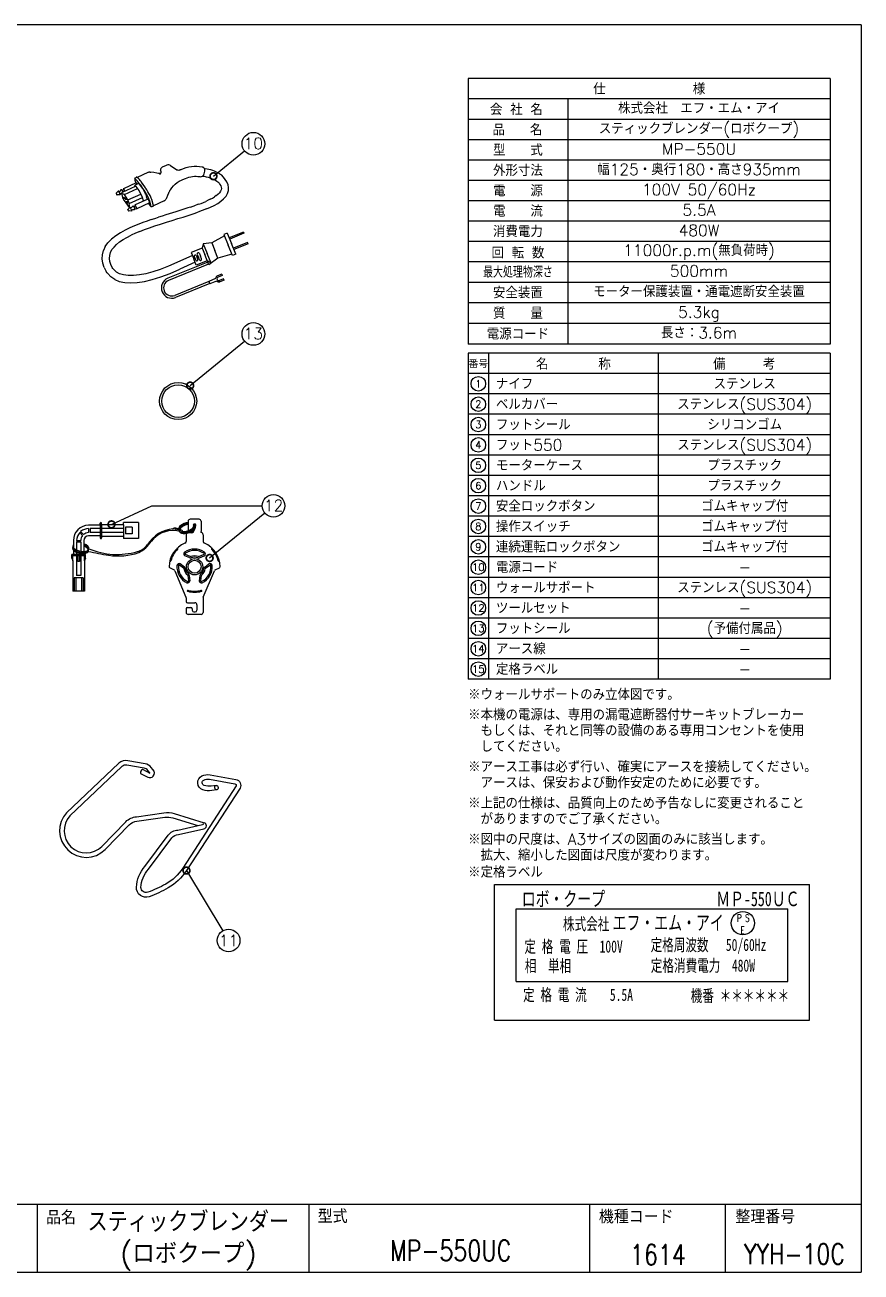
# Model space of a CAD drawing. Extents: x 115 to 2025, y 0 to 1377.
# Drawn here: x 1102 to 2025, y 0 to 1377 of the extents above; entities that cross this region are included whole.
import ezdxf
from ezdxf.enums import TextEntityAlignment as Align

# ---------------------------------------------------------------- set-up
doc = ezdxf.new("R2010")
doc.units = 0
doc.layers.get('0').update_dxf_attribs({"linetype": 'CONTINUOUS'})
for name, color, linetype in [('DANMEN', 7, 'CONTINUOUS'), ('SIYOU', 7, 'CONTINUOUS'), ('SUNPOU', 7, 'CONTINUOUS'), ('WAKU', 7, 'CONTINUOUS')]:
    doc.layers.add(name, color=color, linetype=linetype)
doc.styles.add('MtXpl__', font='')
doc.styles.get("Standard").update_dxf_attribs({"font": 'romans.shx', "bigfont": 'extfont.shx'})
doc.styles.get('MtXpl__').set_extended_font_data('MS Gothic')
doc.dimstyles.get("Standard").update_dxf_attribs({"dimscale": 5, "dimtxt": 2, "dimasz": 3, "dimexe": 1, "dimexo": 1, "dimgap": 0.6, "dimtad": 3, "dimdec": 0, "dimzin": 0, "dimdsep": 46, "dimtxsty": 'STANDARD', "dimblk1": 'OPEN', "dimblk2": 'OPEN', "dimsah": 1, "dimcen": 1.5, "dimadec": 0, "dimazin": 0, "dimtfac": 1, "dimtdec": 0, "dimtmove": 0, "dimatfit": 0, "dimldrblk": 'DOTSMALL', "dimfxl": 1, "dimtvp": 1, "dimtolj": 1, "dimtzin": 0, "dimarcsym": 0})

# ---------------------------------------------------------------- blocks, each defined once
blk = doc.blocks.new('_DotSmall')
at = {"color": 0, "linetype": 'ByBlock', "const_width": 0.5}
blk.add_lwpolyline([(-0.0625, 0, 1), (0.0625, 0, 1)], format="xyb", close=True, dxfattribs=at)
blk = doc.blocks.new('_OPEN')
at = {"color": 0, "linetype": 'ByBlock'}
for p, q in [((-1, 0.167), (0, 0)), ((0, 0), (-1, -0.167)), ((0, 0), (-1, 0))]:
    blk.add_line(p, q, dxfattribs=at)

msp = doc.modelspace()

# ---------------------------------------------------------------- linework, layer by layer
at = {"color": 2}
for p, q in [((1237.2, 1213.9), (1225.3, 1208.5)), ((1237.5, 1214), (1237.2, 1213.9)), ((1238.4, 1214.3), (1237.5, 1214)), ((1251, 1212.3), (1250.9, 1212.3)), ((1251.6, 1215.3), (1251.4, 1216.1)), ((1257.5, 1221.6), (1253.2, 1219.7)), ((1262.3, 1221.5), (1269.2, 1216.8)), ((1269.8, 1216.5), (1269.2, 1216.8)), ((1272.2, 1216.5), (1273.3, 1217)), ((1209.2, 1192.3), (1223.7, 1198.9)), ((1224.5, 1202.4), (1210.2, 1195.9)), ((1222.9, 1206.9), (1223.8, 1207.8)), ((1223, 1205.5), (1223.9, 1202.1)), ((1223.8, 1200.2), (1223.3, 1199.7)), ((1224.3, 1208.1), (1223.8, 1207.8)), ((1223.8, 1207.8), (1223.8, 1207.8)), ((1224.3, 1200.6), (1223.8, 1200.2)), ((1224.2, 1208.1), (1224.2, 1208)), ((1227.6, 1193.8), (1224.2, 1198.4)), ((1224.3, 1200.6), (1227.2, 1201.9)), ((1225.4, 1208.4), (1225.3, 1208.5)), ((1227.6, 1201.7), (1227.6, 1201.8)), ((1231.3, 1196.7), (1228.1, 1201.1)), ((1228.7, 1200.7), (1228.8, 1200.7)), ((1230.2, 1203.4), (1229.9, 1203.7)), ((1230.2, 1203.3), (1230.2, 1203.4)), ((1232, 1200.8), (1231.9, 1201)), ((1272, 1204.2), (1277.9, 1207)), ((1315.6, 1202.6), (1316.3, 1201.6)), ((1316.3, 1201.6), (1316.9, 1200.7)), ((1316.9, 1200.7), (1317.8, 1199.1)), ((1317.8, 1199.1), (1318.3, 1197.7)), ((1322.1, 1207.2), (1318.8, 1210.8)), ((1322.8, 1206.3), (1322.1, 1207.2)), ((1326.4, 1197.3), (1325.8, 1200.4)), ((1204.5, 1193.1), (1202.3, 1191)), ((1206.3, 1189.3), (1203.2, 1189.1)), ((1204.5, 1193.1), (1204.6, 1193.2)), ((1204.8, 1193.3), (1204.6, 1193.2)), ((1205.1, 1193.1), (1205, 1193.2)), ((1206.3, 1193), (1205.4, 1192.6)), ((1206.3, 1193), (1206.4, 1193.1)), ((1206.6, 1189.4), (1206.3, 1189.3)), ((1206.3, 1189.3), (1206.3, 1189.3)), ((1207.5, 1194.7), (1206.4, 1193.1)), ((1207.4, 1190.7), (1206.5, 1190.3)), ((1206.5, 1190.3), (1206.5, 1190.4)), ((1206.6, 1189.8), (1206.6, 1189.6)), ((1206.6, 1189.4), (1206.6, 1189.6)), ((1207.4, 1190.7), (1207.4, 1190.7)), ((1208.4, 1190.7), (1207.4, 1190.7)), ((1207.5, 1194.7), (1207.6, 1194.7)), ((1208.1, 1194.9), (1207.6, 1194.7)), ((1208.4, 1194.7), (1208.3, 1194.8)), ((1211.4, 1189.5), (1208.3, 1190.8)), ((1209, 1192.2), (1208.4, 1191.5)), ((1208.9, 1194.1), (1208.7, 1194.5)), ((1210.5, 1194.8), (1208.9, 1194.1)), ((1209.6, 1186.5), (1209.6, 1186.5)), ((1210.3, 1195), (1210.4, 1194.7)), ((1211.4, 1189.5), (1225.9, 1196.1)), ((1215, 1183.5), (1211.4, 1189.5)), ((1215, 1183.5), (1229.5, 1190)), ((1216.7, 1179.5), (1231.2, 1186.1)), ((1237.4, 1184.4), (1223.1, 1178)), ((1228.5, 1192.1), (1227.6, 1193.8)), ((1230.5, 1188), (1228.5, 1192.1)), ((1231.2, 1186.1), (1230.5, 1188)), ((1232.3, 1182.4), (1231.2, 1186.1)), ((1234.6, 1190.2), (1232.8, 1194)), ((1237.3, 1187.2), (1234.2, 1192.4)), ((1235.1, 1189.1), (1234.6, 1190.2)), ((1236.7, 1184.1), (1235.8, 1187.1)), ((1241.6, 1184), (1241.6, 1184.1)), ((1243.1, 1178.7), (1241.6, 1184)), ((1257.8, 1185.2), (1258.1, 1185.9)), ((1312.8, 1188.3), (1310.8, 1186.9)), ((1317.6, 1193.1), (1316.3, 1191.4)), ((1317.9, 1182.1), (1321, 1184.8)), ((1321, 1184.8), (1323.6, 1187.7)), ((1323.6, 1187.7), (1325.3, 1190.7)), ((1325.3, 1190.7), (1326.3, 1194)), ((1326.3, 1194), (1326.4, 1197.3)), ((1211.2, 1183), (1211.2, 1183)), ((1211.2, 1183), (1216.8, 1175.2)), ((1217.4, 1175.2), (1215.2, 1173)), ((1219.2, 1171.4), (1216.1, 1171.1)), ((1217.4, 1175.2), (1216.7, 1179.5)), ((1219.2, 1175.1), (1218.4, 1174.7)), ((1219.2, 1175.1), (1219.3, 1175.1)), ((1220.5, 1176.7), (1219.3, 1175.1)), ((1220.3, 1172.8), (1219.4, 1172.4)), ((1220.3, 1172.8), (1220.3, 1172.8)), ((1222.3, 1172.6), (1220.3, 1172.8)), ((1221, 1177), (1220.5, 1176.7)), ((1220.5, 1176.7), (1220.5, 1176.7)), ((1221.3, 1176.8), (1221.2, 1176.9)), ((1221.8, 1176.1), (1221.6, 1176.5)), ((1223.4, 1176.8), (1221.8, 1176.1)), ((1221.9, 1175.9), (1221.8, 1176.1)), ((1222, 1175.9), (1221.9, 1175.9)), ((1222.9, 1172.9), (1222.3, 1172.7)), ((1222.3, 1172.6), (1222.3, 1172.7)), ((1224.4, 1174.8), (1222.8, 1174.1)), ((1222.9, 1173.7), (1222.8, 1173.7)), ((1222.9, 1173.3), (1222.9, 1173.1)), ((1223.2, 1177.1), (1223.3, 1176.8)), ((1239.2, 1180.4), (1225, 1173.9)), ((1232.3, 1182.1), (1232.3, 1182.4)), ((1237.9, 1179.7), (1239.9, 1177)), ((1240.5, 1177.9), (1239, 1183.2)), ((1240.6, 1176.4), (1241.9, 1176.5)), ((1242.4, 1176.8), (1241.9, 1176.5)), ((1241.9, 1176.5), (1241.9, 1176.5)), ((1242.4, 1176.7), (1242.4, 1176.7)), ((1243.2, 1178.7), (1243.1, 1178.7)), ((1255.3, 1182.6), (1243.4, 1177.2)), ((1243.4, 1177.1), (1243.4, 1177.1)), ((1271.4, 1171.5), (1268, 1170.5)), ((1274.8, 1172.6), (1271.4, 1171.5)), ((1278.1, 1173.6), (1274.8, 1172.6)), ((1281.3, 1174.7), (1278.1, 1173.6)), ((1284.4, 1175.7), (1281.3, 1174.7)), ((1293.2, 1178.8), (1290.3, 1177.7)), ((1301.9, 1173.6), (1306.3, 1175.5)), ((1240.8, 1161.8), (1236.4, 1160.3)), ((1253.1, 1165.8), (1249.1, 1164.6)), ((1257.9, 1159), (1264.3, 1161)), ((1264.3, 1161), (1270.5, 1162.9)), ((1270.5, 1162.9), (1276.3, 1164.7)), ((1276.3, 1164.7), (1281.9, 1166.5)), ((1281.9, 1166.5), (1287.2, 1168.2)), ((1287.2, 1168.2), (1292.4, 1170)), ((1201.8, 1143.9), (1197.1, 1140.1)), ((1217.4, 1152.7), (1212.3, 1150.2)), ((1214.2, 1142.2), (1218.7, 1144.5)), ((1228.5, 1148.8), (1233.7, 1150.8)), ((1233.7, 1150.8), (1239.2, 1152.8)), ((1239.2, 1152.8), (1245.1, 1154.8)), ((1321.9, 1144), (1307.8, 1136.1)), ((1325, 1146.9), (1321.3, 1145.4)), ((1321.3, 1145.4), (1326, 1133.8)), ((1325, 1146.9), (1329.7, 1135.3)), ((1342.9, 1148.1), (1327.1, 1141.8)), ((1343.4, 1146.7), (1327.7, 1140.4)), ((1342.9, 1148.1), (1343.4, 1146.7)), ((1190.3, 1132), (1188.3, 1127.7)), ((1206.1, 1137.2), (1210, 1139.8)), ((1210, 1139.8), (1214.2, 1142.2)), ((1297.2, 1130.2), (1285.2, 1125.4)), ((1298.5, 1135.1), (1297.2, 1130.2)), ((1297.2, 1130.2), (1300.1, 1123.3)), ((1307.8, 1136.1), (1298.5, 1135.1)), ((1298.5, 1135.1), (1302.8, 1124.4)), ((1307.8, 1136.1), (1311.2, 1127.8)), ((1330.7, 1122.2), (1326, 1133.8)), ((1334.4, 1123.7), (1329.7, 1135.3)), ((1347.5, 1136.5), (1331.8, 1130.2)), ((1348.1, 1135.2), (1332.3, 1128.8)), ((1348.1, 1135.2), (1347.5, 1136.5)), ((1194.9, 1118.9), (1195.1, 1122.3)), ((1195.3, 1115.6), (1194.9, 1118.9)), ((1195.1, 1122.3), (1196, 1125.5)), ((1196, 1125.5), (1197.6, 1128.7)), ((1286.6, 1122.3), (1269.4, 1114.5)), ((1285.2, 1125.4), (1288, 1118.4)), ((1290.8, 1111.5), (1288, 1118.4)), ((1288.5, 1121.1), (1289.4, 1119)), ((1290.2, 1116.9), (1289.4, 1119)), ((1302.9, 1116.3), (1290.8, 1111.5)), ((1290.9, 1122), (1291.7, 1119.9)), ((1292.6, 1117.8), (1291.7, 1119.9)), ((1291.9, 1123.5), (1293.1, 1120.5)), ((1294.3, 1117.5), (1293.1, 1120.5)), ((1294.2, 1124.4), (1295.4, 1121.4)), ((1296.6, 1118.4), (1295.4, 1121.4)), ((1304.7, 1111.9), (1300.1, 1123.3)), ((1307.1, 1113.8), (1302.8, 1124.4)), ((1307.1, 1113.8), (1302.9, 1116.3)), ((1314.6, 1119.4), (1304.7, 1111.9)), ((1314.6, 1119.4), (1311.2, 1127.8)), ((1330.1, 1123.6), (1314.6, 1119.4)), ((1334.4, 1123.7), (1330.7, 1122.2)), ((1189, 1109.1), (1191.3, 1104.6)), ((1198.7, 1107.9), (1197.9, 1109.1)), ((1199.6, 1106.7), (1198.7, 1107.9)), ((1202.5, 1104), (1199.6, 1106.7)), ((1206, 1102), (1202.5, 1104)), ((1210.4, 1100.7), (1206, 1102)), ((1235, 1102.1), (1227.9, 1100.8)), ((1242.7, 1104.2), (1235, 1102.1)), ((1250.9, 1106.9), (1242.7, 1104.2)), ((1259.9, 1110.4), (1250.9, 1106.9)), ((1251.6, 1098.7), (1261.8, 1102.5)), ((1303.4, 1114.9), (1259.3, 1097.1)), ((1269.4, 1114.5), (1259.9, 1110.4)), ((1304.4, 1112.6), (1260.2, 1094.8)), ((1261.8, 1102.5), (1272.7, 1107.2)), ((1289.5, 1114.8), (1272.7, 1107.2)), ((1318.8, 1101.6), (1314.2, 1099.8)), ((1318.8, 1101.6), (1319.4, 1100.2)), ((1200.7, 1095.8), (1205.7, 1093.6)), ((1205.7, 1093.6), (1211.7, 1092.4)), ((1215.6, 1100), (1210.4, 1100.7)), ((1211.7, 1092.4), (1218.3, 1091.9)), ((1221.4, 1100), (1215.6, 1100)), ((1218.3, 1091.9), (1225.6, 1092.4)), ((1227.9, 1100.8), (1221.4, 1100)), ((1225.6, 1092.4), (1233.6, 1093.7)), ((1233.6, 1093.7), (1242.2, 1095.8)), ((1242.2, 1095.8), (1251.6, 1098.7)), ((1304.7, 1093.5), (1266.9, 1078.2)), ((1305.6, 1091.2), (1267.8, 1075.9)), ((1312, 1096.7), (1304.6, 1093.7)), ((1304.6, 1093.7), (1305.2, 1092.3)), ((1305.7, 1090.9), (1305.2, 1092.3)), ((1313.1, 1093.9), (1305.7, 1090.9)), ((1319.4, 1100.2), (1314.8, 1098.4)), ((1320.9, 1096.5), (1316.3, 1094.7)), ((1321.5, 1095.1), (1316.8, 1093.3)), ((1321.5, 1095.1), (1320.9, 1096.5))]:
    msp.add_line(p, q, dxfattribs=at)
for points in [[(1239.3, 1214.4), (1239, 1214.4), (1238.6, 1214.3), (1238.4, 1214.3)], [(1239.3, 1214.4), (1240.4, 1214.4), (1240.7, 1214.4)], [(1249.1, 1212.9), (1247.1, 1213.3), (1244, 1213.8), (1240.7, 1214.4)], [(1251.2, 1212.7), (1250.5, 1212.7), (1250.1, 1212.7), (1249.5, 1212.8), (1249.1, 1212.9)], [(1253.2, 1219.7), (1252.6, 1219.3), (1252, 1218.8), (1251.7, 1218.2), (1251.4, 1217.5), (1251.4, 1216.8), (1251.4, 1216.1)], [(1262.3, 1221.5), (1262.2, 1221.5), (1261.4, 1221.9), (1260.5, 1222.2), (1259.5, 1222.2), (1258.4, 1222), (1257.5, 1221.6)], [(1272.2, 1216.5), (1271.8, 1216.4), (1271.2, 1216.2), (1270.5, 1216.3), (1269.8, 1216.5)], [(1299.4, 1218.8), (1298.9, 1219.3), (1298.3, 1219.7), (1298, 1219.8)], [(1222.9, 1206.9), (1222.9, 1206.9), (1222.8, 1206.8), (1222.8, 1206.7), (1222.8, 1206.6), (1222.8, 1206.4), (1222.8, 1206.2), (1222.9, 1205.8), (1223, 1205.5)], [(1223.2, 1206.8), (1223.1, 1206.9), (1223, 1206.9), (1222.9, 1206.9), (1222.9, 1206.9)], [(1223.7, 1198.9), (1223.8, 1198.9), (1223.8, 1198.9), (1224, 1198.7), (1224.1, 1198.6), (1224.2, 1198.4)], [(1225.3, 1208.5), (1225.2, 1208.6), (1225.1, 1208.6), (1225, 1208.7), (1224.8, 1208.7), (1224.8, 1208.7), (1224.7, 1208.7), (1224.6, 1208.6), (1224.5, 1208.6), (1224.4, 1208.5), (1224.4, 1208.4), (1224.3, 1208.2), (1224.2, 1208.1)], [(1225.4, 1201.1), (1225.2, 1201.5), (1225, 1201.8), (1224.9, 1202), (1224.8, 1202.1), (1224.7, 1202.3), (1224.6, 1202.4), (1224.5, 1202.4)], [(1227.2, 1201.9), (1227.2, 1201.9), (1227.4, 1201.9), (1227.4, 1201.8), (1227.6, 1201.8)], [(1227.6, 1201.7), (1227.8, 1201.5), (1228.1, 1201.1)], [(1231.9, 1201), (1230.4, 1203.1), (1230.2, 1203.3)], [(1234.7, 1196.8), (1233.9, 1198), (1232.2, 1200.6), (1232, 1200.8)], [(1325.8, 1200.4), (1324.5, 1203.5), (1322.8, 1206.2)], [(1202.5, 1190.8), (1202.5, 1190.9), (1202.4, 1191), (1202.3, 1191)], [(1202.3, 1191), (1202.3, 1190.9), (1202.3, 1190.7), (1202.4, 1190.5), (1202.5, 1190.3), (1202.6, 1190.1), (1202.8, 1189.7), (1203, 1189.3)], [(1203.2, 1189.1), (1203.2, 1189.1), (1203.2, 1189.2), (1203.2, 1189.3), (1203.2, 1189.5), (1203, 1190), (1202.9, 1190.2), (1202.8, 1190.4), (1202.7, 1190.6), (1202.5, 1190.8)], [(1203, 1189.3), (1203.1, 1189.2), (1203.1, 1189.1), (1203.2, 1189.1)], [(1204.8, 1193.3), (1204.9, 1193.3), (1205, 1193.2)], [(1205.3, 1192.8), (1205.2, 1192.9), (1205.2, 1193), (1205.1, 1193.1)], [(1206.6, 1189.8), (1206.6, 1189.9), (1206.5, 1190.1), (1206.5, 1190.3)], [(1208.1, 1194.9), (1208.3, 1194.9), (1208.3, 1194.8)], [(1208.4, 1190.3), (1208.4, 1190.6), (1208.3, 1190.8), (1208.3, 1191), (1208.3, 1191.2), (1208.4, 1191.4), (1208.4, 1191.5)], [(1208.7, 1194.5), (1208.6, 1194.6), (1208.5, 1194.7), (1208.4, 1194.7)], [(1209.6, 1186.5), (1209.6, 1186.5), (1208.4, 1190.3)], [(1209.1, 1193.8), (1209, 1193.9), (1208.9, 1194.1)], [(1209, 1192.2), (1209.1, 1192.3), (1209.2, 1192.3)], [(1209.7, 1192.5), (1209.6, 1192.9), (1209.4, 1193.2), (1209.3, 1193.5), (1209.1, 1193.8)], [(1209.7, 1192.5), (1209.6, 1192.8), (1209.3, 1193.4), (1209.2, 1193.7)], [(1210.2, 1195.9), (1210.2, 1195.9), (1210.1, 1195.7), (1210.2, 1195.3), (1210.3, 1195)], [(1210.5, 1194.8), (1210.6, 1194.8), (1210.6, 1194.9)], [(1231.3, 1196.7), (1231.5, 1196.3), (1231.8, 1195.9)], [(1231.9, 1195.7), (1231.9, 1195.8), (1231.8, 1195.9)], [(1231.9, 1195.7), (1232.2, 1195.3), (1232.4, 1194.9), (1232.8, 1194)], [(1239.7, 1188.6), (1238.5, 1190.6), (1237.3, 1192.6), (1236.1, 1194.6), (1235.5, 1195.7), (1234.8, 1196.6), (1234.7, 1196.8)], [(1235.1, 1189.1), (1235.3, 1188.5), (1235.7, 1187.5), (1235.8, 1187.1)], [(1239.2, 1181.2), (1239, 1181.6), (1238.9, 1182.1), (1238.5, 1182.9), (1238.2, 1183.4), (1237.8, 1184.1), (1237.6, 1184.3), (1237.5, 1184.4), (1237.4, 1184.4)], [(1255.3, 1182.6), (1256.1, 1183.1), (1256.7, 1183.6), (1257.3, 1184.3)], [(1257.3, 1184.3), (1257.4, 1184.6), (1257.6, 1184.9), (1257.8, 1185.2)], [(1258.1, 1185.9), (1259.3, 1188.7), (1260.4, 1191.3), (1260.8, 1192.5), (1261.1, 1192.9), (1261.4, 1193.5), (1261.6, 1193.9)], [(1306.2, 1184.3), (1303.8, 1183.2), (1301.2, 1182)], [(1306.2, 1184.3), (1308.5, 1185.6), (1310.8, 1186.9)], [(1312.8, 1188.3), (1314.7, 1189.8), (1316.3, 1191.4)], [(1318.3, 1197.7), (1318.5, 1196.2), (1318.3, 1194.7), (1317.6, 1193.1)], [(1216.7, 1179.5), (1216.6, 1180), (1215, 1183.5), (1215, 1183.5)], [(1217.1, 1174.9), (1216.9, 1175), (1216.8, 1175.2)], [(1221, 1177), (1221.1, 1177), (1221.2, 1176.9)], [(1221.6, 1176.5), (1221.5, 1176.6), (1221.5, 1176.7), (1221.3, 1176.8)], [(1222.8, 1173.7), (1222.8, 1174.1), (1222.6, 1174.6), (1222.4, 1175), (1222.2, 1175.5), (1222, 1175.9)], [(1222.6, 1174.5), (1222.5, 1174.8), (1222.4, 1175.2), (1222.2, 1175.4), (1222.1, 1175.7)], [(1222.9, 1173.3), (1222.9, 1173.5), (1222.9, 1173.7)], [(1222.9, 1172.9), (1222.9, 1172.9), (1223, 1173), (1222.9, 1173.1), (1222.9, 1173.1)], [(1223.1, 1178), (1223.1, 1177.9), (1223, 1177.8), (1223.1, 1177.5), (1223.1, 1177.3), (1223.2, 1177.1)], [(1223.4, 1176.8), (1223.5, 1176.9), (1223.5, 1176.9)], [(1224.4, 1174.8), (1224.4, 1174.8), (1224.4, 1174.8)], [(1225, 1173.9), (1225, 1173.9), (1225.1, 1174.1), (1225, 1174.5), (1224.9, 1174.7)], [(1239.2, 1180.4), (1239.3, 1180.4), (1239.3, 1180.4), (1239.3, 1180.6), (1239.3, 1180.8), (1239.2, 1180.9), (1239.2, 1181.2)], [(1239.9, 1177), (1240.1, 1176.8), (1240.2, 1176.6), (1240.4, 1176.5), (1240.5, 1176.5), (1240.6, 1176.4)], [(1240.6, 1176.4), (1240.6, 1176.4), (1240.7, 1176.5), (1240.7, 1176.5), (1240.7, 1176.6), (1240.7, 1176.7), (1240.7, 1176.9), (1240.7, 1177.1), (1240.6, 1177.5), (1240.5, 1177.9)], [(1243.4, 1177.1), (1243.4, 1177.3), (1243.4, 1177.5), (1243.4, 1177.7), (1243.4, 1177.9), (1243.3, 1178.3), (1243.2, 1178.7)], [(1268, 1170.5), (1260.7, 1168.2), (1257, 1167), (1253.1, 1165.8)], [(1284.4, 1175.7), (1287.4, 1176.7), (1290.3, 1177.7)], [(1301.9, 1173.6), (1297.3, 1171.8), (1292.4, 1170)], [(1293.2, 1178.8), (1296, 1179.8), (1298.7, 1180.9), (1301.2, 1182)], [(1306.3, 1175.5), (1310.5, 1177.5), (1314.4, 1179.8), (1317.9, 1182.1)], [(1227.2, 1156.9), (1222.4, 1154.9), (1217.4, 1152.7)], [(1236.4, 1160.3), (1231.9, 1158.7), (1227.2, 1156.9)], [(1240.8, 1161.8), (1245, 1163.2), (1249.1, 1164.6)], [(1245.1, 1154.8), (1251.4, 1156.9), (1257.9, 1159)], [(1212.3, 1150.2), (1207, 1147.3), (1201.8, 1143.9)], [(1228.5, 1148.8), (1223.5, 1146.7), (1218.7, 1144.5)], [(1190.3, 1132), (1193.2, 1136.2), (1197.1, 1140.1)], [(1197.6, 1128.7), (1199.9, 1131.6), (1202.7, 1134.5), (1206.1, 1137.2)], [(1186.9, 1118.5), (1187.2, 1123.1), (1188.3, 1127.7)], [(1189, 1109.1), (1187.6, 1113.8), (1186.9, 1118.5)], [(1197.9, 1109.1), (1196.3, 1112.3), (1195.3, 1115.6)], [(1200.7, 1095.8), (1196.4, 1098.6), (1192.9, 1102.3), (1192.2, 1103.2), (1191.3, 1104.6)]]:
    msp.add_lwpolyline(points, dxfattribs=at)
for points in [[(1210.7, 1186.7), (1211, 1186.1), (1211, 1184.4), (1210.7, 1185)], [(1212.6, 1186), (1213, 1185.4), (1213, 1183.7), (1212.6, 1184.3)], [(1214, 1182.2), (1214.4, 1181.6), (1214.4, 1179.8), (1214, 1180.4)]]:
    msp.add_lwpolyline(points, close=True, dxfattribs=at)
for points in [[(1229, 550.5), (1237.2, 546.4, 0.335207), (1243.2, 547.5, 0.413855), (1242.9, 554.8), (1241.1, 556.9, 0.163816), (1234.3, 561.2), (1215.1, 564.5, 0.218768), (1205.3, 561.9), (1147.5, 507.1, 0.977972), (1190, 466.4), (1216.5, 493.7, -0.182266), (1225.2, 497.6), (1255.9, 502.1, -0.117724), (1264.9, 501.4), (1292.4, 492.9)], [(1231.2, 555), (1239.5, 550.9, 0.335207), (1239.5, 550.9, 0.176083), (1239.4, 551.2), (1237.3, 553.8, 0.159136), (1233.3, 556.3), (1214.2, 559.6, 0.213479), (1208.6, 558.1), (1151.1, 503.6, 0.973885), (1186.4, 469.9), (1212.9, 497.2, -0.179734), (1224.7, 502.6), (1255.1, 507.1, -0.117078), (1266.4, 506.1), (1299.3, 495.9)], [(1313.3, 532.4), (1308, 531.6, -0.116571), (1298, 532.4, -0.679143), (1297, 547.7, -0.152552), (1306, 548.9), (1334.4, 543.9, -0.50486), (1339.2, 534.2), (1279.9, 443.2, -0.118924), (1259.6, 424, -0.045391), (1238.8, 414.4, -0.530928), (1224.7, 424.8, -0.172355), (1234, 447.8), (1259.7, 482.3, -0.224432), (1270.5, 488), (1297.5, 494)], [(1312.6, 537.3), (1307.2, 536.5, -0.116571), (1299.6, 537.1, -0.679143), (1299.2, 543.2, -0.151928), (1305.2, 544), (1333.5, 539, -0.474224), (1334.8, 536.6), (1275.8, 445.9, -0.118924), (1257.1, 428.3, -0.045391), (1237.1, 419.2, -0.530928), (1229.7, 424.6, -0.174004), (1237.9, 444.6), (1263.7, 479.3, -0.235168), (1271.2, 483.1), (1299, 489.2, 0.836499), (1299.3, 495.9, 0.857028)]]:
    msp.add_lwpolyline(points, format="xyb", dxfattribs=at)
for centre, radius, start, end in [((1217.6, 1174.5), 0.775, 33.1749, 104.4358), ((1210.9, 1170.1), 8.75, 11.7414, 33.2623), ((1219, 1171.8), 0.484, 287.9825, 5.5893), ((1289.7, 1121.5), 1.25, 22, 202), ((1291.4, 1117.4), 1.25, 202, 22), ((1293, 1124), 1.25, 22, 202), ((1295.5, 1117.9), 1.25, 202, 22), ((1263.6, 1086.5), 11.4, 112, 292), ((1263.6, 1086.5), 8.92, 112, 292), ((1315.5, 1096.5), 3.5, 112, 176.6231), ((1315.5, 1096.5), 3.5, 227.3769, 292), ((1315.5, 1096.5), 2, 112, 202), ((1315.5, 1096.5), 2, 202, 292), ((1233.5, 551), 4.56, 120.3262, 186.8408)]:
    msp.add_arc(centre, radius, start, end, dxfattribs=at)
at = {"color": 4}
for centre, radius, start, end in [((1268.4, 784), 36.7, 95.0013, 148.7314), ((1265.6, 787.2), 31.4, 85.7209, 142.1365), ((1218.9, 817.6), 23.3, 286.8831, 321.2097), ((1212.6, 824), 33.2, 296.2483, 328.1197), ((1274.5, 1275.7), 491, 257.8882, 260.5603), ((1203.2, 873.1), 80.9, 247.4552, 286.1406), ((1204.8, 860.7), 70.2, 261.1673, 288.722)]:
    msp.add_arc(centre, radius, start, end, dxfattribs=at)
at = {"color": 2}
for centre, major_axis, ratio in [((1215.7, 1172.1), (-0.416, 0.953), 0.155518), ((1313, 534.8), (-0.37, 2.47), 0.75033)]:
    msp.add_ellipse(centre, major_axis=major_axis, ratio=ratio, dxfattribs=at)
for points, knots in [([(1251.6, 1215.4), (1251.6, 1215.4), (1251.7, 1214.6), (1251.7, 1214.6), (1251.8, 1213.6), (1251.2, 1212.1), (1250.2, 1211.6), (1250.2, 1211.6), (1250.2, 1211.5), (1250.2, 1211.5)], [0, 0, 0, 0, 1, 1, 1, 2, 2, 2, 3, 3, 3, 3]), ([(1273.3, 1217), (1273.3, 1217), (1274, 1217.3), (1274, 1217.3), (1281, 1220.4), (1289.7, 1221.8), (1297.2, 1220), (1297.2, 1220), (1298, 1219.8), (1298, 1219.8)], [0, 0, 0, 0, 1, 1, 1, 2, 2, 2, 3, 3, 3, 3]), ([(1295.1, 1209.2), (1295.1, 1209.2), (1295.2, 1209.2), (1295.2, 1209.2), (1299, 1208.6), (1301.2, 1215.2), (1299.8, 1218.1), (1299.8, 1218.1), (1299.4, 1218.7), (1299.4, 1218.7)], [0, 0, 0, 0, 1, 1, 1, 2, 2, 2, 3, 3, 3, 3]), ([(1318.8, 1210.8), (1318.8, 1210.8), (1316.7, 1212.1), (1316.7, 1212.1), (1312, 1215.6), (1306.2, 1217), (1300.5, 1218), (1300.5, 1218), (1299.8, 1218.1), (1299.8, 1218.1)], [0, 0, 0, 0, 1, 1, 1, 2, 2, 2, 3, 3, 3, 3]), ([(1222.9, 1198.5), (1222.9, 1198.5), (1222.9, 1198.7), (1222.9, 1198.7), (1222.9, 1199), (1223.1, 1199.3), (1223.2, 1199.6), (1223.2, 1199.6), (1223.3, 1199.7), (1223.3, 1199.7)], [0, 0, 0, 0, 1, 1, 1, 2, 2, 2, 3, 3, 3, 3]), ([(1228.8, 1200.7), (1228.8, 1200.7), (1228.1, 1201.5), (1228.1, 1201.5), (1226.8, 1203.3), (1225.3, 1205), (1223.6, 1206.5), (1223.6, 1206.5), (1223.2, 1206.8), (1223.2, 1206.8)], [0, 0, 0, 0, 1, 1, 1, 2, 2, 2, 3, 3, 3, 3]), ([(1229.9, 1203.7), (1229.9, 1203.7), (1229.8, 1203.8), (1229.8, 1203.8), (1228.6, 1205.3), (1227.3, 1206.9), (1225.8, 1208.1), (1225.8, 1208.1), (1225.4, 1208.4), (1225.4, 1208.4)], [0, 0, 0, 0, 1, 1, 1, 2, 2, 2, 3, 3, 3, 3]), ([(1234.2, 1192.4), (1234.2, 1192.4), (1234.2, 1192.6), (1234.2, 1192.6), (1232.7, 1195), (1231.1, 1197.4), (1229.5, 1199.7), (1229.5, 1199.7), (1228.7, 1200.7), (1228.7, 1200.7)], [0, 0, 0, 0, 1, 1, 1, 2, 2, 2, 3, 3, 3, 3]), ([(1261.6, 1193.9), (1261.6, 1193.9), (1262.2, 1194.7), (1262.2, 1194.7), (1264.5, 1197.6), (1266.4, 1200.8), (1269.6, 1202.9), (1269.6, 1202.9), (1272, 1204.2), (1272, 1204.2)], [0, 0, 0, 0, 1, 1, 1, 2, 2, 2, 3, 3, 3, 3]), ([(1277.9, 1207), (1277.9, 1207), (1278.9, 1207.4), (1278.9, 1207.4), (1283.7, 1209.4), (1289.4, 1210.4), (1294.6, 1209.3), (1294.6, 1209.3), (1295.1, 1209.2), (1295.1, 1209.2)], [0, 0, 0, 0, 1, 1, 1, 2, 2, 2, 3, 3, 3, 3]), ([(1315.6, 1202.6), (1315.6, 1202.6), (1313.6, 1203.9), (1313.6, 1203.9), (1308.9, 1207.2), (1303.5, 1208.9), (1297.9, 1209.6), (1297.9, 1209.6), (1297.5, 1209.7), (1297.5, 1209.7)], [0, 0, 0, 0, 1, 1, 1, 2, 2, 2, 3, 3, 3, 3]), ([(1206.5, 1190.4), (1206.5, 1190.4), (1206.4, 1190.6), (1206.4, 1190.6), (1206.1, 1191.3), (1205.9, 1192), (1205.4, 1192.7), (1205.4, 1192.7), (1205.3, 1192.8), (1205.3, 1192.8)], [0, 0, 0, 0, 1, 1, 1, 2, 2, 2, 3, 3, 3, 3]), ([(1211.2, 1183), (1211.2, 1183), (1210.9, 1183.4), (1210.9, 1183.4), (1210.5, 1184.2), (1210, 1185.2), (1209.7, 1186), (1209.7, 1186), (1209.6, 1186.5), (1209.6, 1186.5)], [0, 0, 0, 0, 1, 1, 1, 2, 2, 2, 3, 3, 3, 3]), ([(1211.7, 1193.4), (1211.7, 1193.4), (1211.6, 1193.8), (1211.6, 1193.8), (1211.4, 1194.2), (1210.7, 1195.8), (1210.3, 1195.9), (1210.3, 1195.9), (1210.2, 1195.9), (1210.2, 1195.9)], [0, 0, 0, 0, 1, 1, 1, 2, 2, 2, 3, 3, 3, 3]), ([(1239, 1183.2), (1239, 1183.2), (1238.8, 1183.8), (1238.8, 1183.8), (1238.4, 1184.9), (1238.1, 1185.7), (1237.5, 1186.7), (1237.5, 1186.7), (1237.3, 1187.2), (1237.3, 1187.2)], [0, 0, 0, 0, 1, 1, 1, 2, 2, 2, 3, 3, 3, 3]), ([(1241.6, 1184.1), (1241.6, 1184.1), (1241.4, 1184.7), (1241.4, 1184.7), (1241, 1186), (1240.3, 1187.3), (1239.6, 1188.6), (1239.6, 1188.6), (1239.7, 1188.6), (1239.7, 1188.6)], [0, 0, 0, 0, 1, 1, 1, 2, 2, 2, 3, 3, 3, 3]), ([(1224.9, 1174.7), (1224.9, 1174.7), (1224.8, 1175.1), (1224.8, 1175.1), (1224.6, 1175.7), (1223.7, 1177.7), (1223.2, 1177.9), (1223.2, 1177.9), (1223.1, 1178), (1223.1, 1178)], [0, 0, 0, 0, 1, 1, 1, 2, 2, 2, 3, 3, 3, 3]), ([(1224.2, 1174.7), (1224.2, 1174.7), (1224.4, 1174.5), (1224.4, 1174.5), (1224.6, 1174.1), (1224.6, 1174.1), (1224.9, 1173.8), (1224.9, 1173.8), (1225, 1173.8), (1225, 1173.8), (1225, 1173.8), (1225, 1173.9), (1225, 1173.9)], [0, 0, 0, 0, 1, 1, 1, 2, 2, 2, 3, 3, 3, 4, 4, 4, 4]), ([(1242.4, 1176.7), (1242.4, 1176.7), (1242.6, 1176.6), (1242.6, 1176.6), (1242.9, 1176.5), (1243.2, 1176.6), (1243.3, 1176.9), (1243.3, 1176.9), (1243.4, 1177.1), (1243.4, 1177.1)], [0, 0, 0, 0, 1, 1, 1, 2, 2, 2, 3, 3, 3, 3]), ([(1298.3, 494.7), (1298.5, 494.6), (1299.1, 494.6), (1298.3, 494.2), (1297.9, 494.1), (1297.7, 494), (1297.5, 494)], [0, 0, 0, 0, 0.555068, 1.207783, 1.529821, 1.977362, 1.977362, 1.977362, 1.977362])]:
    msp.add_open_spline(points, degree=3, knots=knots, dxfattribs=at)
at = {"layer": 'DANMEN', "color": 2}
for p, q in [((1184.7, 824.4), (1184.7, 826.6)), ((1186.2, 825), (1186.2, 826.6)), ((1210.2, 825), (1210.2, 827.4)), ((1227, 827.4), (1210.2, 827.4)), ((1227, 827.4), (1227, 809.8)), ((1281.8, 828.8), (1281.8, 819.1)), ((1293.8, 831.1), (1284, 831.1)), ((1296, 828.8), (1296, 817.6)), ((1184.7, 824.4), (1171.9, 824.4)), ((1184.7, 812.8), (1171.9, 812.8)), ((1184.7, 812.8), (1184.7, 810.5)), ((1210.2, 825), (1186.2, 825)), ((1279.5, 813.8), (1279.5, 806.6)), ((1285.6, 816.1), (1281.8, 816.1)), ((1285.8, 817.6), (1285.2, 817.6)), ((1286.5, 817.9), (1286.9, 818.7)), ((1287.6, 817.2), (1289.3, 820.4)), ((1289.6, 823), (1289.6, 821.5)), ((1298.3, 813.8), (1298.3, 806.6)), ((1155, 807.5), (1155, 799.8)), ((1166.7, 807.5), (1166.7, 795.4)), ((1186.2, 812.2), (1186.2, 810.5)), ((1210.2, 812.2), (1186.2, 812.2)), ((1210.2, 812.2), (1210.2, 809.8)), ((1227, 809.8), (1210.2, 809.8)), ((1153.2, 788), (1153.2, 792.1)), ((1155, 792.1), (1153.2, 792.1)), ((1153.2, 788), (1154.5, 785)), ((1154.5, 785), (1154.5, 751.6)), ((1155, 797), (1155, 792.1)), ((1166.7, 793.3), (1166.7, 792.1)), ((1166.7, 792.1), (1168.5, 792.1)), ((1168.5, 788), (1167.2, 785)), ((1167.2, 785), (1167.2, 751.6)), ((1168.5, 788), (1168.5, 792.1)), ((1266, 775.2), (1261.4, 777.6)), ((1267.1, 774.1), (1279.3, 745.2)), ((1298.4, 745.2), (1310.7, 774.1)), ((1311.7, 775.2), (1316.4, 777.6)), ((1167.2, 751.6), (1154.5, 751.6)), ((1279.5, 744.3), (1279.5, 740.3)), ((1298.3, 744.3), (1298.3, 728.3)), ((1279.5, 732.1), (1279.5, 728.3)), ((1281, 738.8), (1289.3, 738.8)), ((1281, 733.6), (1284.8, 733.6)), ((1286.3, 732.1), (1286.3, 730.6)), ((1291.5, 736.6), (1291.5, 730.6)), ((1281.8, 726.1), (1296, 726.1)), ((1288.1, 728.7), (1289.6, 728.7))]:
    msp.add_line(p, q, dxfattribs=at)
at = {"layer": 'DANMEN', "color": 4}
for p, q in [((1165.2, 813.2), (1162, 816.4)), ((1166.2, 814.3), (1163, 817.4)), ((1171.9, 820.8), (1171.9, 816.3)), ((1173.4, 820.8), (1173.4, 816.3)), ((1184.7, 820.8), (1173.4, 820.8)), ((1184.7, 816.3), (1173.4, 816.3)), ((1184.7, 824.4), (1184.7, 812.8)), ((1186.2, 825), (1186.2, 812.2)), ((1210.2, 820.8), (1186.2, 820.8)), ((1210.2, 816.3), (1186.2, 816.3)), ((1210.2, 825), (1210.2, 812.2)), ((1212.4, 822.3), (1212.4, 814.8)), ((1219.9, 822.3), (1212.4, 822.3)), ((1219.9, 814.8), (1212.4, 814.8)), ((1219.9, 822.3), (1219.9, 814.8)), ((1267.8, 820.3), (1272.9, 819)), ((1272.5, 817.4), (1267.9, 818.5)), ((1271.3, 820.4), (1268, 821.2)), ((1273.2, 819.9), (1272.5, 820.1)), ((1288.1, 823), (1288.1, 822.9)), ((1158.6, 807.5), (1163.1, 807.5)), ((1158.6, 806), (1163.1, 806)), ((1158.6, 806), (1158.6, 797)), ((1163.1, 806), (1163.1, 795.6)), ((1168.5, 790.6), (1153.2, 790.6)), ((1154.5, 785), (1154.5, 790.6)), ((1166.7, 792.1), (1155, 792.1)), ((1158.6, 794.6), (1158.6, 792.1)), ((1158.6, 790.6), (1158.6, 768.9)), ((1159.9, 790.6), (1159.9, 784.6)), ((1161.8, 790.6), (1161.8, 784.6)), ((1163.1, 793.4), (1163.1, 792.1)), ((1163.1, 790.6), (1163.1, 768.9)), ((1167.2, 785), (1167.2, 790.6)), ((1283.5, 788.4), (1278.2, 790.7)), ((1284.1, 789.8), (1278.8, 792.1)), ((1293.7, 789.8), (1298.9, 792.1)), ((1294.3, 788.4), (1299.5, 790.7)), ((1161.8, 784.6), (1159.9, 784.6)), ((1276.7, 777.1), (1272.1, 780.5)), ((1277.6, 778.3), (1273, 781.7)), ((1300.1, 778.3), (1304.7, 781.7)), ((1301, 777.1), (1305.6, 780.5)), ((1156, 766.3), (1156, 751.6)), ((1165.7, 766.3), (1156, 766.3)), ((1157.9, 766.3), (1157.9, 751.6)), ((1163.1, 768.9), (1158.6, 768.9)), ((1163.9, 766.3), (1163.9, 751.6)), ((1165.7, 766.3), (1165.7, 751.6)), ((1281.5, 768.8), (1282.2, 763.1)), ((1283, 768.9), (1283.7, 763.2)), ((1294.7, 768.9), (1294.1, 763.2)), ((1296.2, 768.8), (1295.6, 763.1))]:
    msp.add_line(p, q, dxfattribs=at)
at = {"layer": 'DANMEN', "color": 2}
for radius in [20.5, 18]:
    msp.add_circle((1270.7, 961.5), radius, dxfattribs=at)
at = {"layer": 'DANMEN', "color": 4}
for radius in [9, 7.12]:
    msp.add_circle((1288.9, 778.6), radius, dxfattribs=at)
at = {"layer": 'DANMEN', "color": 2}
for centre, radius, start, end in [((1185.4, 826.6), 0.75, 0, 180), ((1284, 828.8), 2.25, 90, 180), ((1293.8, 828.8), 2.25, 0, 90), ((1171.9, 807.5), 16.9, 90, 180), ((1171.9, 807.5), 5.25, 90, 180), ((1281.8, 813.8), 2.25, 90, 180), ((1283.3, 819.1), 1.5, 180, 201.9126), ((1285.6, 818.3), 2.25, 270, 330.9454), ((1285.8, 818.3), 0.75, 270, 330.9454), ((1288.9, 824.3), 1.5, 300, 240), ((1287.4, 821.5), 2.25, 330.9454, 0), ((1185.4, 810.5), 0.75, 180, 0), ((1288.9, 778.6), 28.1, 112.502, 180), ((1277.3, 806.6), 2.25, 292.502, 0), ((1300.5, 806.6), 2.25, 180, 247.498), ((1288.9, 778.6), 28.1, 0, 67.498), ((1261.9, 778.6), 1.12, 180, 242.9709), ((1265, 773.2), 2.25, 23.0255, 62.9709), ((1312.8, 773.2), 2.25, 117.0291, 156.9745), ((1315.9, 778.6), 1.12, 297.0291, 0), ((1277.3, 744.3), 2.25, 0, 23.0255), ((1300.5, 744.3), 2.25, 156.9745, 180), ((1281, 740.3), 1.5, 180, 270), ((1281, 732.1), 1.5, 90, 180), ((1284.8, 732.1), 1.5, 0, 90), ((1288.1, 730.6), 1.88, 180, 270), ((1289.3, 736.6), 2.25, 0, 90), ((1289.6, 730.6), 1.88, 270, 0), ((1281.8, 728.3), 2.25, 180, 270), ((1296, 728.3), 2.25, 270, 0)]:
    msp.add_arc(centre, radius, start, end, dxfattribs=at)
at = {"layer": 'DANMEN', "color": 4}
for centre, radius, start, end in [((1171.9, 807.5), 13.3, 138.2296, 180), ((1171.9, 807.5), 13.3, 90, 131.7704), ((1171.9, 807.5), 8.81, 139.8821, 180), ((1171.9, 807.5), 8.81, 90, 130.1179), ((1269.7, 798.3), 0.563, 314.2102, 134.2102), ((1308.1, 798.3), 0.563, 45.7898, 225.7898), ((1262.2, 785.3), 0.563, 165.7898, 345.7898), ((1288.9, 778.6), 27, 134.2102, 165.7898), ((1279.1, 792.8), 2.25, 124.4174, 246.3346), ((1288.9, 778.6), 19.5, 55.5826, 124.4174), ((1279.1, 792.8), 0.75, 124.4174, 246.3346), ((1288.9, 778.6), 18, 55.5826, 124.4174), ((1284.4, 790.5), 2.25, 246.3346, 290.9772), ((1284.4, 790.5), 0.75, 246.3346, 290.9772), ((1288.9, 778.6), 12, 69.2968, 110.7032), ((1288.9, 778.6), 10.5, 69.2662, 110.7338), ((1293.4, 790.5), 2.25, 249.0228, 293.6654), ((1293.4, 790.5), 0.75, 249.0228, 293.6654), ((1298.6, 792.8), 0.75, 293.6654, 55.5826), ((1298.6, 792.8), 2.25, 293.6654, 55.5826), ((1288.9, 778.6), 27, 14.2102, 45.7898), ((1315.6, 785.3), 0.563, 194.2102, 14.2102), ((1271.7, 779.9), 2.25, 53.6654, 175.5826), ((1288.9, 778.6), 19.5, 175.5826, 244.4174), ((1271.7, 779.9), 0.75, 53.6654, 175.5826), ((1288.9, 778.6), 18, 175.5826, 244.4174), ((1276.3, 776.5), 0.75, 9.0228, 53.6654), ((1288.9, 778.6), 12, 189.2968, 230.7032), ((1276.3, 776.5), 2.25, 9.0228, 53.6654), ((1288.9, 778.6), 10.5, 189.2662, 230.7338), ((1288.9, 778.6), 10.5, 309.2662, 350.7338), ((1288.9, 778.6), 12, 309.2968, 350.7032), ((1288.9, 778.6), 18, 295.5826, 4.4174), ((1288.9, 778.6), 19.5, 295.5826, 4.4174), ((1301.5, 776.5), 2.25, 126.3346, 170.9772), ((1301.5, 776.5), 0.75, 126.3346, 170.9772), ((1306.1, 779.9), 2.25, 4.4174, 126.3346), ((1306.1, 779.9), 0.75, 4.4174, 126.3346), ((1281.4, 763), 2.25, 244.4174, 6.3346), ((1281.4, 763), 0.75, 244.4174, 6.3346), ((1280.8, 768.7), 0.75, 6.3346, 50.9772), ((1280.8, 768.7), 2.25, 6.3346, 50.9772), ((1296.3, 763), 2.25, 173.6654, 295.5826), ((1297, 768.7), 2.25, 129.0228, 173.6654), ((1296.3, 763), 0.75, 173.6654, 295.5826), ((1297, 768.7), 0.75, 129.0228, 173.6654), ((1281.4, 752), 0.563, 74.2102, 254.2102), ((1288.9, 778.6), 28.1, 254.2102, 285.7898), ((1288.9, 778.6), 27, 254.2102, 285.7898), ((1296.4, 752), 0.563, 285.7898, 105.7898)]:
    msp.add_arc(centre, radius, start, end, dxfattribs=at)
for centre, major_axis, start_param, end_param in [((1280, 822.6), (-8.56, -2.77), 4.344799, 6.408388), ((1280.3, 821.5), (-8.56, -2.77), 4.385444, 6.157766), ((1267.8, 819.9), (-2.55, 0.64), 4.759815, 6.283185), ((1280.7, 820.5), (-8.56, -2.77), 10.708998, 12.241176), ((1280.7, 820.5), (-8.56, -2.77), 6.342523, 9.550106), ((1272.8, 818.6), (2.55, -0.64), 4.712389, 6.283185), ((1273.1, 819.5), (1.09, -0.27), 4.712389, 6.283185), ((1280.3, 821.5), (-8.56, -2.77), 6.703771, 9.747319), ((1280, 822.6), (-8.56, -2.77), 7.099252, 9.508135), ((1280.7, 820.5), (-8.56, -2.77), 9.677458, 9.923087), ((1163.1, 799.1), (-8.81, 1.83), 5.959535, 9.693033), ((1162.9, 798), (-8.81, 1.83), 6.157857, 9.550106), ((1163.3, 800.2), (-8.81, 1.83), 6.026985, 9.444785), ((1162.9, 798), (-8.81, 1.83), 12.184059, 12.31369), ((1163.3, 800.2), (-8.81, 1.83), 3.1616, 4.430241), ((1163.1, 799.1), (-8.81, 1.83), 3.409847, 4.402166), ((1162.9, 798), (-8.81, 1.83), 3.405448, 4.37374)]:
    msp.add_ellipse(centre, major_axis=major_axis, ratio=0.5, start_param=start_param, end_param=end_param, dxfattribs=at)
at = {"layer": 'DANMEN', "color": 4, "extrusion": (0, 0, -1)}
for centre, major_axis, ratio, start_param, end_param in [((1268, 820.8), (-1.16, 0.34), 0.464263, 4.692977, 6.651758), ((1272.8, 818.6), (2.55, -0.64), 0.5, 4.712389, 6.283185)]:
    msp.add_ellipse(centre, major_axis=major_axis, ratio=ratio, start_param=start_param, end_param=end_param, dxfattribs=at)
at = {"layer": 'DANMEN', "color": 2, "extrusion": (0, 0, -1)}
msp.add_ellipse((1297.1, 817.6), major_axis=(0, 1.5), ratio=0.75, start_param=3.141593, end_param=4.712389, dxfattribs=at)
at = {"layer": 'DANMEN', "color": 2}
msp.add_ellipse((1297.1, 813.8), major_axis=(0, 2.25), ratio=0.5, start_param=4.712389, end_param=6.283185, dxfattribs=at)
at = {"layer": 'SIYOU', "color": 6}
for p, q in [((1991, 1317.5), (1591, 1317.5)), ((1591, 1317.5), (1591, 1024.4)), ((1991, 1317.5), (1991, 1024.4)), ((1991, 1227.5), (1591, 1227.5)), ((1991, 1024.4), (1591, 1024.4)), ((1591, 1014.4), (1591, 654.4)), ((1991, 1014.4), (1591, 1014.4)), ((1991, 1014.4), (1991, 654.4)), ((1991, 654.4), (1591, 654.4))]:
    msp.add_line(p, q, dxfattribs=at)
at = {"layer": 'SIYOU', "color": 7}
for p, q in [((1991, 1295), (1591, 1295)), ((1701, 1295), (1701, 1024.4)), ((1991, 1272.5), (1591, 1272.5)), ((1991, 1250), (1591, 1250)), ((1991, 1205.1), (1591, 1205.1)), ((1991, 1182.6), (1591, 1182.6)), ((1991, 1160.1), (1591, 1160.1)), ((1991, 1137.7), (1591, 1137.7)), ((1991, 1115.4), (1591, 1115.4)), ((1991, 1092.6), (1591, 1092.6)), ((1991, 1069.9), (1591, 1069.9)), ((1991, 1047.1), (1591, 1047.1)), ((1613.5, 1014.4), (1613.5, 654.4)), ((1801, 1014.4), (1801, 654.4)), ((1991, 991.9), (1591, 991.9)), ((1991, 969.4), (1591, 969.4)), ((1991, 946.9), (1591, 946.9)), ((1991, 924.4), (1591, 924.4)), ((1991, 901.9), (1591, 901.9)), ((1991, 879.4), (1591, 879.4)), ((1991, 856.9), (1591, 856.9)), ((1991, 834.4), (1591, 834.4)), ((1991, 811.9), (1591, 811.9)), ((1991, 789.4), (1591, 789.4)), ((1991, 766.9), (1591, 766.9)), ((1991, 744.4), (1591, 744.4)), ((1991, 721.9), (1591, 721.9)), ((1991, 699.4), (1591, 699.4)), ((1991, 676.9), (1591, 676.9))]:
    msp.add_line(p, q, dxfattribs=at)
at = {"layer": 'SIYOU', "color": 1}
for p, q in [((1620, 277.9), (1620, 427.9)), ((1620, 427.9), (1968.2, 427.9)), ((1968.2, 277.9), (1968.2, 427.9)), ((1644.1, 401.1), (1944.1, 401.1)), ((1644.1, 320.7), (1644.1, 401.1)), ((1944.1, 320.7), (1944.1, 401.1)), ((1644.1, 320.7), (1944.1, 320.7)), ((1620, 277.9), (1968.2, 277.9))]:
    msp.add_line(p, q, dxfattribs=at)
at = {"layer": 'SIYOU'}
for centre in [(1602.3, 980.6), (1602.3, 958.1), (1602.3, 935.6), (1602.3, 913.1), (1602.3, 890.6), (1602.3, 868.1), (1602.3, 845.6), (1602.3, 823.1), (1602.3, 800.6), (1602.3, 778.1), (1602.3, 755.6), (1602.3, 733.1), (1602.3, 710.6), (1602.3, 688.1), (1602.3, 665.6)]:
    msp.add_circle(centre, 8.04, dxfattribs=at)
at = {"layer": 'SIYOU', "color": 1}
msp.add_circle((1894.4, 385.2), 12.9, dxfattribs=at)
at = {"layer": 'SUNPOU'}
for centre in [(1353.8, 1245.6), (1353.8, 1035.6), (1376.1, 845.9), (1326.5, 366)]:
    msp.add_circle(centre, 12.5, dxfattribs=at)
at = {"layer": 'WAKU', "color": 6}
for p, q in [((2025, 1376.8), (115, 1376.8)), ((2025, 1376.8), (2025, 0)), ((115, 75), (2025, 75)), ((115, 0), (2025, 0))]:
    msp.add_line(p, q, dxfattribs=at)
at = {"layer": 'WAKU', "color": 7}
for p, q in [((1115, 75), (1115, 0)), ((1415, 75), (1415, 0)), ((1725, 75), (1725, 0)), ((1875, 75), (1875, 0))]:
    msp.add_line(p, q, dxfattribs=at)

# ---------------------------------------------------------------- texts
at = {"layer": 'SIYOU'}
for s, p in [('仕\u3000\u3000\u3000\u3000\u3000\u3000\u3000様', (1791, 1306.2)), ('会 社 名', (1644.3, 1283.5)), ('品\u3000\u3000名', (1645.5, 1261)), ('型\u3000\u3000式', (1646, 1238.6)), ('外形寸法', (1646, 1216.1)), ('電\u3000\u3000源', (1646, 1193.7)), ('電\u3000\u3000流', (1646, 1171.3)), ('消費電力', (1646, 1148.8)), ('回 転 数', (1646, 1125.2)), ('安全装置', (1646, 1081.2)), ('質\u3000\u3000量', (1646, 1058.5)), ('電源コード', (1646, 1035.7))]:
    msp.add_text(s, height=12.5, dxfattribs=at).set_placement(p, align=Align.MIDDLE_CENTER)
at = {"layer": 'SIYOU', "color": 1}
for s, p in [('株式会社\u3000エフ・エム・アイ', (1846, 1284.9)), ('スティックブレンダー(ロボクープ)', (1846, 1262.4)), ('MP-550U', (1846, 1239.8)), ('幅125・奥行180・高さ935mm', (1846, 1217.3)), ('100V 50/60Hz', (1846, 1195)), ('5.5A', (1846, 1172.5)), ('480W', (1846, 1150)), ('11000r.p.m(無負荷時)', (1846, 1128)), ('500mm', (1846, 1105.2)), ('モーター保護装置・通電遮断安全装置', (1846, 1082.5)), ('5.3kg', (1846, 1059.7)), ('長さ：3.6m', (1846, 1037)), ('ステンレス', (1896.5, 980.6)), ('ステンレス(SUS304)', (1896.5, 958.1)), ('シリコンゴム', (1896.5, 935.6)), ('ステンレス(SUS304)', (1896.5, 913.1)), ('プラスチック', (1896.5, 890.7)), ('プラスチック', (1896.5, 868.2)), ('ゴムキャップ付', (1896.5, 845.7)), ('ゴムキャップ付', (1896.5, 823.2)), ('ゴムキャップ付', (1896.5, 800.7)), ('-', (1896.5, 778.2)), ('ステンレス(SUS304)', (1896.5, 755.7)), ('-', (1896.5, 733.2)), ('(予備付属品)', (1896.5, 710.7)), ('-', (1896.5, 688.2)), ('-', (1896.5, 665.7))]:
    msp.add_text(s, height=12.5, dxfattribs=at).set_placement(p, align=Align.MIDDLE_CENTER)
at = {"layer": 'SIYOU', "width": 0.8}
msp.add_text('最大処理物深さ', height=12.5, dxfattribs=at).set_placement((1646, 1104), align=Align.MIDDLE_CENTER)
at = {"layer": 'SIYOU'}
for s, height, p in [('番号', 8.04, (1602.3, 1003.1)), ('名\u3000\u3000\u3000\u3000称', 12.5, (1707.3, 1003.1)), ('備\u3000\u3000\u3000考', 12.5, (1896, 1003.1)), ('1', 8.04, (1602.3, 980.6)), ('2', 8.04, (1602.3, 958.1)), ('3', 8.04, (1602.3, 935.6)), ('4', 8.04, (1602.3, 913.1)), ('5', 8.04, (1602.3, 890.6)), ('6', 8.04, (1602.3, 868.1)), ('7', 8.04, (1602.3, 845.6)), ('8', 8.04, (1602.3, 823.1)), ('9', 8.04, (1602.3, 800.6)), ('10', 8.04, (1602.3, 778.1)), ('11', 8.04, (1602.3, 755.6)), ('12', 8.04, (1602.3, 733.1)), ('13', 8.04, (1602.3, 710.6)), ('14', 8.04, (1602.3, 688.1)), ('15', 8.04, (1602.3, 665.6))]:
    msp.add_text(s, height=height, dxfattribs=at).set_placement(p, align=Align.MIDDLE)
at = {"layer": 'SIYOU', "color": 1}
for s, p in [('ナイフ', (1621.7, 980.6)), ('ベルカバー', (1621.7, 958.1)), ('フットシール', (1621.7, 935.6)), ('フット550', (1621.7, 913.1)), ('モーターケース', (1621.7, 890.6)), ('ハンドル', (1621.7, 868.1)), ('安全ロックボタン', (1621.7, 845.6)), ('操作スイッチ', (1621.7, 823.1)), ('連続運転ロックボタン', (1621.7, 800.6)), ('電源コード', (1621.7, 778.1)), ('ウォールサポート', (1621.7, 755.6)), ('ツールセット', (1621.7, 733.1)), ('フットシール', (1621.7, 710.6)), ('アース線', (1621.7, 688.1)), ('定格ラベル', (1621.7, 665.6))]:
    msp.add_text(s, height=12.5, dxfattribs=at).set_placement(p, align=Align.MIDDLE_LEFT)
for s, p in [('※ウォールサポートのみ立体図です。', (1591, 631.4)), ('※本機の電源は、専用の漏電遮断器付サーキットブレーカー ', (1591, 609.1)), ('\u3000もしくは、それと同等の設備のある専用コンセントを使用', (1591, 591.6)), ('\u3000してください。', (1591, 574.1)), ('※アース工事は必ず行い、確実にアースを接続してください。', (1591, 551.6)), ('\u3000アースは、保安および動作安定のために必要です。', (1591, 534.1)), ('※上記の仕様は、品質向上のため予告なしに変更されること', (1591, 511.6)), ('\u3000がありますのでご了承ください。', (1591, 494.1)), ('※図中の尺度は、A3サイズの図面のみに該当します。', (1591, 471.6)), ('\u3000拡大、縮小した図面は尺度が変わります。', (1591, 454.1)), ('※定格ラベル', (1591, 435.4))]:
    msp.add_text(s, height=12.5, dxfattribs=at).set_placement(p)
at = {"layer": 'SIYOU', "color": 1, "style": 'MtXpl__', "width": 0.7}
for s, height, p in [('ロボ・クープ\u3000\u3000\u3000\u3000\u3000\u3000\u3000\u3000ＭＰ-550ＵＣ', 16.071, (1650.2, 403.9)), ('株式会社 ', 13.39, (1695.8, 377.6)), ('エフ・エム・アイ', 16.07, (1750.6, 377.6)), ('定 格 電 圧  100V', 13.393, (1653.2, 352.7)), ('定格周波数   50/60Hz', 13.393, (1792.6, 354.5)), ('相\u3000単相', 13.39, (1653.6, 331.3)), ('定格消費電力\u3000480W', 13.393, (1792.8, 331.7)), ('定 格 電 流\u3000\u30005.5A', 13.393, (1651.7, 299.4)), ('機番 ＊＊＊＊＊＊', 13.39, (1836.9, 298.4))]:
    msp.add_text(s, height=height, dxfattribs=at).set_placement(p)
at = {"layer": 'SIYOU', "color": 1, "width": 0.7}
for s, p in [('P S', (1888.1, 386.7)), (' E', (1888.1, 373.4))]:
    msp.add_text(s, height=8.04, dxfattribs=at).set_placement(p)
at = {"layer": 'SUNPOU'}
for s, p in [('10', (1353.8, 1246)), ('13', (1353.8, 1036)), ('12', (1376.1, 846.2)), ('11', (1326.5, 366))]:
    msp.add_text(s, height=12.5, dxfattribs=at).set_placement(p, align=Align.MIDDLE)
at = {"layer": 'WAKU'}
for s, p in [('品名', (1124.8, 52.7)), ('型式', (1424.9, 54)), ('機種コード', (1735.4, 53.6)), ('整理番号', (1886.2, 53.6))]:
    msp.add_text(s, height=15, dxfattribs=at).set_placement(p)
at = {"layer": 'WAKU', "color": 1}
for s, width, p in [('スティックブレンダー', 0.9, (1282, 56.9)), ('MP-550UC', 0.8, (1571.7, 23.8))]:
    msp.add_text(s, height=22.5, dxfattribs=dict(at, width=width)).set_placement(p, align=Align.MIDDLE)
msp.add_text('(ロボクープ)', height=22.5, dxfattribs=at).set_placement((1282, 18.8), align=Align.MIDDLE)
at = {"layer": 'WAKU', "color": 1, "width": 0.8}
for s, p in [('1614', (1800.6, 8)), ('YYH-10C', (1951.4, 8.8))]:
    msp.add_text(s, height=22.5, dxfattribs=at).set_placement(p, align=Align.CENTER)

# ---------------------------------------------------------------- leaders
at = {"layer": 'SUNPOU'}
for points in [[(1309.7, 1209.7), (1344, 1237.7)], [(1284, 978.6), (1344, 1027.7)], [(1197.1, 825.4), (1241.8, 845.9), (1363.5, 845.9)], [(1305.5, 788.3), (1366.3, 838)], [(1279.9, 443.2), (1320.2, 376.8)]]:
    msp.add_leader(points, dimstyle='STANDARD', dxfattribs=at)

doc.saveas('drawing.dxf')
